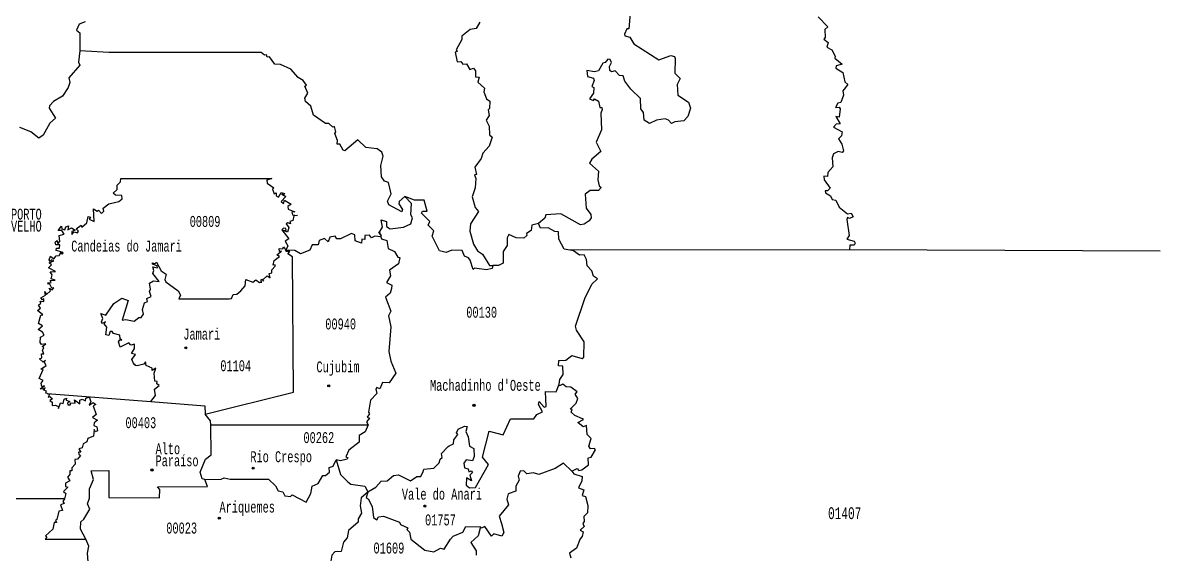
# Model space of a CAD drawing. Header units: millimetres. Extents: x 9851 to 10267, y 23387 to 23778.
# Drawn here: x 9952.17 to 9999.36, y 23624.16 to 23646.28 of the extents above; entities that cross this region are included whole.
import ezdxf
from ezdxf.enums import TextEntityAlignment as Align

# ---------------------------------------------------------------- set-up
doc = ezdxf.new("R2010")
doc.units = ezdxf.units.MM
doc.layers.add('3', color=7, linetype='Continuous')
doc.styles.add('MONOTXT', font='MONOTXT', dxfattribs={"height": 0.2})

# ---------------------------------------------------------------- blocks, each defined once
blk = doc.blocks.new('SEDE')
at = {"layer": '3', "color": 7, "linetype": 'Continuous'}
blk.add_circle((0, 0), 0.00451, dxfattribs=at)

msp = doc.modelspace()

# ---------------------------------------------------------------- linework, layer by layer
at = {"color": 7, "linetype": 'Continuous'}
for p, q in [((9963.116, 23636.816), (9963.116, 23636.816)), ((9986.555, 23636.83), (9974.926, 23636.81)), ((9999.484, 23636.764), (9986.555, 23636.83)), ((9953.182, 23630.846), (9957.498, 23630.512)), ((9959.989, 23629.547), (9966.533, 23629.546)), ((9966.531, 23626.75), (9966.527, 23626.738))]:
    msp.add_line(p, q, dxfattribs=at)
for points in [[(9977.474, 23647.16), (9977.376, 23646.014), (9977.298, 23646.022), (9977.202, 23645.804), (9977.213, 23645.728), (9977.425, 23645.676), (9977.586, 23645.397), (9978.631, 23644.729), (9979.124, 23644.911), (9979.274, 23644.869), (9979.304, 23644.791), (9979.294, 23644.178), (9979.512, 23643.949), (9979.391, 23643.698), (9979.417, 23643.255), (9979.865, 23642.966), (9979.948, 23642.713), (9979.831, 23642.369), (9979.664, 23642.19), (9979.297, 23642.155), (9979.15, 23642.075), (9979.033, 23642.22), (9978.887, 23642.274), (9978.526, 23642.22), (9978.241, 23642.075), (9978.012, 23642.219), (9977.984, 23642.544), (9977.875, 23642.693), (9977.87, 23643.122), (9977.459, 23643.504), (9977.208, 23643.847), (9977.151, 23644.059), (9976.987, 23644.084), (9976.819, 23644.278), (9976.654, 23644.227), (9976.597, 23644.29), (9976.574, 23644.459), (9976.666, 23644.615), (9976.599, 23644.75), (9976.504, 23644.755), (9976.396, 23644.616), (9976.293, 23644.594), (9976.118, 23644.272), (9975.954, 23644.228), (9975.632, 23644.289), (9975.66, 23644.043), (9975.916, 23643.963), (9975.937, 23643.869), (9975.836, 23643.619), (9975.922, 23643.584), (9975.909, 23643.337), (9975.751, 23643.103), (9975.908, 23643.032), (9975.958, 23643.105), (9976.118, 23643.012), (9976.172, 23642.745), (9976.26, 23642.748), (9976.273, 23642.662), (9976.222, 23642.507), (9976.243, 23641.813), (9976.027, 23641.307), (9976.209, 23640.911), (9975.841, 23640.6), (9975.751, 23640.434), (9976.125, 23640.104), (9976.09, 23639.74), (9976.147, 23639.484), (9976.223, 23639.42), (9976.122, 23639.293), (9975.768, 23639.29), (9975.562, 23639.137), (9975.609, 23638.555), (9975.804, 23638.29), (9975.817, 23638.163), (9975.737, 23638.031), (9975.524, 23637.898), (9975.369, 23637.865), (9974.554, 23638.327), (9973.926, 23638.283), (9973.88, 23638.137), (9973.625, 23637.918)], [(9954.766, 23646.31), (9954.523, 23646.22), (9954.402, 23645.965), (9954.542, 23645.849), (9954.55, 23645.104)], [(9985.26, 23646.525), (9985.654, 23646.109), (9985.528, 23645.99), (9985.544, 23645.656), (9985.492, 23645.587), (9985.665, 23645.457), (9985.614, 23645.251), (9985.824, 23645.148), (9985.966, 23644.879), (9985.944, 23644.798), (9986.261, 23644.544), (9985.998, 23644.485), (9985.997, 23644.388), (9986.282, 23644.197), (9986.36, 23643.811), (9986.487, 23643.703), (9986.282, 23643.44), (9986.31, 23643.266), (9986.205, 23642.959), (9986.068, 23642.931), (9985.976, 23642.751), (9986.129, 23642.762), (9986.172, 23642.697), (9986.129, 23642.35), (9985.991, 23642.376), (9986.169, 23642.062), (9986.003, 23642.056), (9985.889, 23641.924), (9986.254, 23641.734), (9986.222, 23641.571), (9986.102, 23641.442), (9986.245, 23641.225), (9986.303, 23640.95), (9986.254, 23640.87), (9986.082, 23640.917), (9985.893, 23640.819), (9985.833, 23640.649), (9985.863, 23640.274), (9985.652, 23640.045), (9985.638, 23639.881), (9985.486, 23639.884), (9985.508, 23639.734), (9985.75, 23639.39), (9985.646, 23639.274), (9985.547, 23639.275), (9985.558, 23639.199), (9985.77, 23639.077), (9985.832, 23638.917), (9985.988, 23638.888), (9986.13, 23638.6), (9986.473, 23638.318), (9986.628, 23638.355), (9986.717, 23638.204), (9986.565, 23638.133), (9986.478, 23638.172), (9986.442, 23638.091), (9986.545, 23637.424), (9986.442, 23637.27), (9986.754, 23637.188), (9986.797, 23637.106), (9986.756, 23637.021), (9986.576, 23637.024), (9986.555, 23636.83)], [(9971.176, 23646.292), (9971.024, 23646.032), (9970.779, 23645.988), (9970.431, 23645.711), (9970.434, 23645.57), (9970.202, 23645.147), (9970.239, 23645.075), (9970.157, 23645.053), (9970.246, 23644.642), (9970.398, 23644.667), (9970.479, 23644.544), (9970.629, 23644.562), (9970.767, 23644.323), (9970.915, 23644.378), (9970.996, 23644.279), (9971.006, 23644.024), (9971.155, 23644.004), (9971.096, 23643.803), (9971.375, 23643.546), (9971.354, 23643.404), (9971.462, 23643.107), (9971.599, 23643.012), (9971.587, 23642.704), (9971.53, 23642.646), (9971.567, 23642.417), (9971.44, 23642.218), (9971.566, 23641.965), (9971.582, 23641.608), (9971.701, 23641.506), (9971.576, 23641.131), (9971.312, 23640.845), (9971.241, 23640.624), (9970.972, 23640.263), (9971.039, 23639.959), (9970.961, 23639.944), (9971.015, 23639.793), (9970.987, 23639.4), (9970.867, 23639.035), (9970.985, 23638.589), (9971.125, 23638.425), (9970.792, 23637.912), (9970.769, 23637.601), (9970.916, 23637.062), (9971.084, 23636.789), (9971.289, 23636.649), (9971.586, 23636.169), (9971.727, 23636.168)], [(9954.55, 23645.104), (9954.493, 23644.636), (9954.54, 23644.501), (9954.087, 23643.981), (9954.133, 23643.785), (9954.058, 23643.579), (9953.823, 23643.213), (9953.456, 23642.995), (9953.287, 23642.811), (9953.272, 23642.718), (9953.53, 23642.302), (9953.292, 23642.095), (9953.022, 23641.589), (9952.845, 23641.464), (9952.504, 23641.735), (9952.05, 23641.908)], [(9968.069, 23639.039), (9967.825, 23638.837), (9967.814, 23638.742), (9967.964, 23638.505), (9967.944, 23638.411), (9967.4, 23638.702), (9967.337, 23638.848), (9967.499, 23639.16), (9967.384, 23639.63), (9967.218, 23639.68), (9967.097, 23639.861), (9967.065, 23640.335), (9967.158, 23640.727), (9967.107, 23640.886), (9966.917, 23641.021), (9966.435, 23641.076), (9966.103, 23641.399), (9965.573, 23640.949), (9965.496, 23640.966), (9965.362, 23641.216), (9965.242, 23641.215), (9965.266, 23641.375), (9965.146, 23641.658), (9965.198, 23641.729), (9965.138, 23641.957), (9965.065, 23641.924), (9964.903, 23642.078), (9964.757, 23642.074), (9964.258, 23642.426), (9964.158, 23642.8), (9963.927, 23642.991), (9963.905, 23643.139), (9964.027, 23643.343), (9963.902, 23643.632), (9963.969, 23643.682), (9963.835, 23643.868), (9963.629, 23643.991), (9963.318, 23644.344), (9962.895, 23644.533), (9962.657, 23644.543), (9962.429, 23644.853), (9962.341, 23644.847), (9962.307, 23644.931), (9962.224, 23644.921), (9962.091, 23645.038), (9955.752, 23645.033), (9954.55, 23645.104)], [(9953.182, 23630.846), (9953.127, 23630.864), (9953.16, 23630.95), (9953.046, 23630.985), (9953.103, 23631.09), (9953, 23631.022), (9952.891, 23631.048), (9953.08, 23631.168), (9952.962, 23631.137), (9952.935, 23631.283), (9953.026, 23631.391), (9952.849, 23631.466), (9953.02, 23631.85), (9952.925, 23631.86), (9953.144, 23632.015), (9953.055, 23632.165), (9953.117, 23632.224), (9953.022, 23632.147), (9952.872, 23632.284), (9952.961, 23632.328), (9952.952, 23632.494), (9953.049, 23632.502), (9952.995, 23632.64), (9953.044, 23632.761), (9952.982, 23632.804), (9953.128, 23632.919), (9952.947, 23632.883), (9952.9, 23632.975), (9952.904, 23633.195), (9953.056, 23633.268), (9952.987, 23633.405), (9952.81, 23633.508), (9952.998, 23633.662), (9952.83, 23633.755), (9952.927, 23634.105), (9953.01, 23634.122), (9952.788, 23634.3), (9952.911, 23634.392), (9952.828, 23634.516), (9952.923, 23634.599), (9952.894, 23634.684), (9953.054, 23634.673), (9953.049, 23634.785), (9952.987, 23634.751), (9952.921, 23634.831), (9953.123, 23634.932), (9953.087, 23635.098), (9953.158, 23634.966), (9953.327, 23635.124), (9953.269, 23635.227), (9953.4, 23635.166), (9953.461, 23635.238), (9953.385, 23635.227), (9953.29, 23635.428), (9953.23, 23635.393), (9953.215, 23635.452), (9953.355, 23635.459), (9953.313, 23635.543), (9953.521, 23635.556), (9953.355, 23635.614), (9953.395, 23635.783), (9953.307, 23635.912), (9953.528, 23635.924), (9953.246, 23636.073), (9953.361, 23636.194), (9953.265, 23636.283), (9953.467, 23636.366), (9953.362, 23636.406), (9953.307, 23636.346), (9953.265, 23636.404), (9953.328, 23636.565), (9953.47, 23636.444), (9953.564, 23636.58), (9953.691, 23636.591), (9953.763, 23636.737), (9953.557, 23636.797), (9953.576, 23636.894), (9953.699, 23636.897), (9953.712, 23637.028), (9953.551, 23637.03), (9953.517, 23637.146), (9953.6, 23637.207), (9953.635, 23637.069), (9953.714, 23637.172), (9953.682, 23637.422), (9953.888, 23637.481), (9953.795, 23637.636), (9953.637, 23637.635), (9953.787, 23637.804), (9953.803, 23637.703), (9953.921, 23637.66), (9953.956, 23637.786), (9954.068, 23637.82), (9954.04, 23637.65), (9954.199, 23637.737), (9954.354, 23637.638), (9954.215, 23637.588), (9954.218, 23637.464), (9954.307, 23637.575), (9954.452, 23637.527), (9954.486, 23637.597), (9954.396, 23637.703), (9954.596, 23637.853), (9954.63, 23637.769), (9954.842, 23637.949), (9954.892, 23638.216), (9954.993, 23638.188), (9954.94, 23638.101), (9955.135, 23638.01), (9955.111, 23638.525), (9955.271, 23638.432), (9955.315, 23638.476), (9955.45, 23638.34), (9955.538, 23638.427), (9955.515, 23638.555), (9955.748, 23638.743), (9956.166, 23638.837), (9956.303, 23638.945), (9956.288, 23639.079), (9956.03, 23639.096), (9955.925, 23639.177), (9956.094, 23639.338), (9956.101, 23639.511), (9956.237, 23639.649), (9956.252, 23639.792), (9962.535, 23639.793), (9962.322, 23639.718), (9962.334, 23639.605), (9962.619, 23639.402), (9962.552, 23639.345), (9962.623, 23639.16), (9962.715, 23639.199), (9962.713, 23639.07), (9962.807, 23639.01), (9962.922, 23639.214), (9963.058, 23639.166), (9963.033, 23639.112), (9962.942, 23639.137), (9963.108, 23639.046), (9962.923, 23638.829), (9963.015, 23638.756), (9963.063, 23638.885), (9963.339, 23638.726), (9963.2, 23638.624), (9963.205, 23638.516), (9963.486, 23638.399), (9963.359, 23638.396), (9963.388, 23638.285), (9963.592, 23638.251), (9963.44, 23638.236), (9963.4, 23638.046), (9963.282, 23638.005), (9963.304, 23637.909), (9963.201, 23637.951), (9963.133, 23637.905), (9963.232, 23637.759), (9963.18, 23637.554), (9963.02, 23637.623), (9963.127, 23637.639), (9963.111, 23637.716), (9963.012, 23637.726), (9962.953, 23637.654), (9963.237, 23637.288), (9963.082, 23637.191), (9963.198, 23636.994), (9963.116, 23636.816)], [(9967.066, 23637.359), (9967.059, 23637.376), (9967.088, 23637.426), (9967.005, 23637.476), (9967.048, 23637.516), (9966.979, 23637.514), (9967.128, 23637.762), (9967.085, 23638.068), (9967.305, 23638.007), (9967.307, 23637.795), (9967.45, 23637.704), (9968.008, 23637.774), (9968.312, 23637.907), (9968.387, 23638.162), (9968.307, 23638.28), (9968.345, 23638.751), (9968.069, 23639.039)], [(9971.727, 23636.168), (9971.698, 23636.051), (9971.456, 23635.992), (9970.966, 23636.064), (9970.905, 23636.011), (9970.787, 23636.389), (9970.718, 23636.496), (9970.544, 23636.561), (9970.447, 23636.8), (9970.014, 23636.811), (9969.777, 23636.707), (9969.508, 23636.78), (9969.207, 23637.4), (9969.269, 23637.613), (9969.04, 23637.846), (9969.107, 23638.003), (9968.752, 23638.354), (9968.799, 23638.428), (9968.991, 23638.427), (9968.874, 23638.891), (9968.471, 23638.891), (9968.069, 23639.039)], [(9973.625, 23637.918), (9973.339, 23637.845), (9973.313, 23637.623), (9973.121, 23637.509), (9973.136, 23637.425), (9973.011, 23637.314), (9972.695, 23637.319), (9972.392, 23637.469), (9972.316, 23637.323), (9972.324, 23637.003), (9972.147, 23636.76), (9972.16, 23636.267), (9971.964, 23636.172), (9971.727, 23636.168)], [(9974.926, 23636.81), (9974.697, 23636.849), (9974.462, 23637.267), (9974.452, 23637.577), (9974.297, 23637.59), (9974.022, 23637.746), (9973.704, 23637.721), (9973.625, 23637.918)], [(9967.066, 23637.359), (9966.812, 23637.394), (9966.671, 23637.324), (9966.591, 23637.437), (9966.405, 23637.428), (9966.403, 23637.251), (9966.277, 23637.267), (9966.266, 23637.108), (9966, 23637.198), (9965.988, 23637.443), (9965.845, 23637.509), (9965.394, 23637.281), (9965.232, 23637.286), (9965.162, 23637.389), (9964.938, 23637.346), (9964.875, 23637.164), (9964.719, 23637.293), (9964.499, 23637.219), (9964.465, 23637.032), (9964.207, 23637.034), (9964.11, 23636.817), (9963.72, 23636.665), (9963.492, 23636.797), (9963.116, 23636.816)], [(9967.066, 23637.359), (9967.097, 23637.279), (9967.317, 23637.219), (9967.367, 23636.882), (9967.64, 23636.759), (9967.773, 23636.515), (9967.86, 23636.499), (9967.793, 23636.248), (9967.42, 23635.985), (9967.469, 23635.743), (9967.306, 23635.469), (9967.517, 23635.354), (9967.506, 23635.217), (9967.456, 23635.021), (9967.26, 23634.849), (9967.477, 23634.277), (9967.38, 23634.084), (9967.48, 23633.623), (9967.403, 23632.6), (9967.478, 23632.199), (9967.682, 23631.698), (9967.415, 23631.292), (9967.138, 23631.305), (9967.026, 23631.04), (9966.894, 23631.104), (9966.86, 23631.023), (9966.894, 23630.842), (9966.638, 23630.565), (9966.547, 23630.075), (9966.592, 23630.006), (9966.49, 23629.869), (9966.587, 23629.817), (9966.475, 23629.666), (9966.533, 23629.546)], [(9957.498, 23630.512), (9957.689, 23630.768), (9957.647, 23631.029), (9957.838, 23631.178), (9957.741, 23631.249), (9957.767, 23631.347), (9957.66, 23631.363), (9957.633, 23631.69), (9957.709, 23631.904), (9957.557, 23631.806), (9957.549, 23631.896), (9957.307, 23632.007), (9957.275, 23632.16), (9957.211, 23632.07), (9956.923, 23631.994), (9956.842, 23632.013), (9956.851, 23632.071), (9956.798, 23632.042), (9956.712, 23632.258), (9956.863, 23632.465), (9956.695, 23632.514), (9956.817, 23632.717), (9956.822, 23632.9), (9956.66, 23632.859), (9956.585, 23632.954), (9956.229, 23632.769), (9956.152, 23632.993), (9956.202, 23633.075), (9956.294, 23633.061), (9956.217, 23633.122), (9956.203, 23633.281), (9955.948, 23633.347), (9955.895, 23633.433), (9955.802, 23633.424), (9955.758, 23633.264), (9955.632, 23633.284), (9955.663, 23633.604), (9955.559, 23633.746), (9955.606, 23633.823), (9955.488, 23633.756), (9955.444, 23633.826), (9955.502, 23633.963), (9955.418, 23634.171), (9955.633, 23634.107), (9955.962, 23634.598), (9956.295, 23634.808), (9956.552, 23634.714), (9956.302, 23633.901), (9956.459, 23633.932), (9956.8, 23633.851), (9956.998, 23634.013), (9957.099, 23634.007), (9957.199, 23634.153), (9957.145, 23634.344), (9957.241, 23634.625), (9957.358, 23634.679), (9957.327, 23634.795), (9957.511, 23634.887), (9957.438, 23635.098), (9957.489, 23635.19), (9957.448, 23635.433), (9957.611, 23635.531), (9957.848, 23635.504), (9957.577, 23635.841), (9957.628, 23635.963), (9957.587, 23636.12), (9957.78, 23636.082), (9957.76, 23636.163), (9957.568, 23636.228), (9957.571, 23636.289), (9957.673, 23636.257), (9957.732, 23636.312), (9957.93, 23635.945), (9958.129, 23635.81), (9958.076, 23635.595), (9958.125, 23635.492), (9958.637, 23635.121), (9958.738, 23634.939), (9958.662, 23634.792), (9960.752, 23634.793), (9960.85, 23634.794), (9960.925, 23634.967), (9961.069, 23634.981), (9961.247, 23635.115), (9961.415, 23635.323), (9961.449, 23635.591), (9961.742, 23635.486), (9961.871, 23635.582), (9962.019, 23635.472), (9962.113, 23635.484), (9962.067, 23635.531), (9962.115, 23635.603), (9962.191, 23635.523), (9962.165, 23635.593), (9962.343, 23635.749), (9962.46, 23635.666), (9962.425, 23635.838), (9962.536, 23635.865), (9962.533, 23635.997), (9962.671, 23636.14), (9962.669, 23636.198), (9962.59, 23636.185), (9962.635, 23636.384), (9962.854, 23636.543), (9962.735, 23636.619), (9962.932, 23636.77), (9962.854, 23636.757), (9962.838, 23636.879), (9962.995, 23636.861), (9963.012, 23636.954), (9963.116, 23636.816)], [(9959.762, 23629.989), (9963.426, 23630.9), (9963.388, 23636.529), (9963.197, 23636.66), (9963.273, 23636.755), (9963.126, 23636.761), (9963.116, 23636.816)], [(9974.481, 23631.235), (9974.51, 23631.432), (9974.644, 23631.639), (9974.639, 23631.98), (9974.449, 23631.998), (9974.474, 23632.226), (9974.761, 23632.236), (9975.016, 23632.427), (9975.442, 23632.305), (9975.506, 23632.356), (9975.525, 23632.995), (9975.205, 23633.476), (9975.167, 23633.645), (9975.555, 23634.799), (9975.839, 23635.393), (9976.072, 23635.623), (9975.913, 23635.735), (9975.836, 23635.948), (9975.642, 23636.16), (9975.62, 23636.427), (9975.522, 23636.611), (9975.327, 23636.606), (9975.074, 23636.786), (9974.926, 23636.81)], [(9966.531, 23626.75), (9966.854, 23626.951), (9967.083, 23627.197), (9967.331, 23627.22), (9967.587, 23627.436), (9967.8, 23627.458), (9968.294, 23627.212), (9968.568, 23627.391), (9968.727, 23627.39), (9968.825, 23627.598), (9968.854, 23627.706), (9969.266, 23627.744), (9969.49, 23627.959), (9969.53, 23628.12), (9969.616, 23628.179), (9969.592, 23628.352), (9969.86, 23628.646), (9969.908, 23628.668), (9970.085, 23628.758), (9970.096, 23628.924), (9970.272, 23629.144), (9970.218, 23629.211), (9970.288, 23629.364), (9970.543, 23629.489), (9970.651, 23629.473), (9970.594, 23629.267), (9970.699, 23629.04), (9970.752, 23628.662), (9970.931, 23628.562), (9970.943, 23628.228), (9970.882, 23628.047), (9970.618, 23628.094), (9970.513, 23627.952), (9970.547, 23627.757), (9970.695, 23627.72), (9970.722, 23627.592), (9970.828, 23627.628), (9970.877, 23627.564), (9970.763, 23627.449), (9970.835, 23627.209), (9970.632, 23627.339), (9970.611, 23627.034), (9970.752, 23626.927), (9971.009, 23626.931), (9971.548, 23627.894), (9971.294, 23628.194), (9971.574, 23629.277), (9972.158, 23629.121), (9972.456, 23629.791), (9973.432, 23629.792), (9973.56, 23629.973), (9973.785, 23630.078), (9973.623, 23630.394), (9973.655, 23630.511), (9973.857, 23630.279), (9973.948, 23630.309), (9973.921, 23630.936), (9974.358, 23630.913), (9974.481, 23631.235)], [(9975.011, 23627.619), (9975.227, 23627.725), (9975.297, 23627.643), (9975.422, 23627.676), (9975.705, 23627.883), (9975.688, 23628.177), (9975.817, 23628.203), (9975.99, 23628.503), (9975.954, 23628.563), (9975.793, 23628.552), (9975.72, 23628.661), (9975.81, 23628.978), (9975.654, 23629.146), (9975.623, 23629.511), (9975.486, 23629.464), (9975.262, 23629.644), (9975.496, 23629.761), (9975.456, 23629.794), (9975.13, 23629.939), (9974.975, 23630.071), (9975.025, 23630.182), (9974.942, 23630.194), (9975.195, 23630.45), (9975.255, 23630.638), (9975.144, 23630.822), (9975.23, 23630.922), (9974.969, 23631.111), (9974.77, 23631.122), (9974.635, 23631.237), (9974.498, 23631.166), (9974.481, 23631.235)], [(9953.182, 23630.846), (9953.282, 23630.81), (9953.224, 23630.693), (9953.295, 23630.719), (9953.413, 23630.627), (9953.302, 23630.563), (9953.4, 23630.482), (9953.398, 23630.343), (9953.536, 23630.361), (9953.647, 23630.307), (9953.664, 23630.22), (9953.737, 23630.453), (9953.85, 23630.427), (9953.896, 23630.609), (9953.987, 23630.657), (9953.971, 23630.569), (9954.125, 23630.52), (9954.033, 23630.456), (9954.048, 23630.371), (9954.157, 23630.38), (9954.16, 23630.456), (9954.354, 23630.442), (9954.329, 23630.586), (9954.547, 23630.422), (9954.538, 23630.567), (9954.641, 23630.612), (9954.781, 23630.541), (9954.801, 23630.647), (9954.931, 23630.691), (9955.005, 23630.518), (9954.934, 23630.356), (9955.104, 23630.47), (9955.21, 23630.394), (9955.094, 23630.341), (9955.225, 23629.968), (9955.076, 23629.846), (9955.279, 23629.737), (9955.141, 23629.624), (9955.128, 23629.516), (9955.249, 23629.459), (9955.276, 23629.288), (9955.179, 23629.254), (9955.145, 23629.343), (9955.117, 23629.067), (9954.878, 23628.974), (9954.84, 23628.837), (9954.678, 23628.749), (9954.644, 23628.582), (9954.506, 23628.551), (9954.59, 23628.411), (9954.496, 23628.41), (9954.503, 23628.321), (9954.575, 23628.273), (9954.454, 23628.115), (9954.343, 23628.096), (9954.352, 23627.903), (9954.215, 23627.752), (9954.207, 23627.628), (9954.134, 23627.627), (9954.135, 23627.474), (9954.033, 23627.361), (9954.13, 23627.219), (9953.948, 23627.117), (9953.952, 23626.98), (9954.043, 23626.953), (9953.866, 23626.774), (9953.965, 23626.682), (9953.905, 23626.467)], [(9957.498, 23630.512), (9959.745, 23630.332), (9959.762, 23629.989)], [(9959.989, 23629.547), (9959.977, 23629.716), (9959.762, 23629.989)], [(9959.742, 23627.271), (9959.631, 23627.292), (9959.557, 23627.568), (9959.77, 23628.114), (9960.004, 23628.301), (9959.989, 23629.547)], [(9966.533, 23629.546), (9966.416, 23629.255), (9966.159, 23629.097), (9966.165, 23628.82), (9965.732, 23628.486), (9965.609, 23628.213), (9965.688, 23628.173), (9965.66, 23628.114), (9965.387, 23628.049), (9965.21, 23628.089)], [(9959.742, 23627.271), (9960.417, 23627.278), (9960.552, 23627.337), (9960.794, 23627.277), (9962.388, 23627.286), (9962.686, 23627.003), (9962.794, 23626.792), (9962.988, 23626.75), (9963.069, 23626.587), (9963.308, 23626.565), (9963.381, 23626.637), (9963.954, 23626.32), (9964.15, 23626.684), (9964.211, 23626.988), (9964.459, 23627.105), (9964.656, 23627.437), (9964.766, 23627.431), (9964.928, 23627.57), (9964.912, 23627.762), (9965.084, 23627.827), (9965.21, 23628.089)], [(9965.21, 23628.089), (9965.393, 23627.474), (9965.687, 23627.175), (9965.811, 23627.071), (9966.399, 23626.991), (9966.531, 23626.75)], [(9975.011, 23627.619), (9974.657, 23627.953), (9974.317, 23627.732), (9973.636, 23627.481), (9973.416, 23627.54), (9973.144, 23627.511), (9973.012, 23627.626), (9972.855, 23627.611), (9972.774, 23627.413), (9972.816, 23627.247), (9972.679, 23626.998), (9972.685, 23626.789), (9972.355, 23626.67), (9972.31, 23626.453), (9972.369, 23626.212), (9971.991, 23625.748), (9972.091, 23625.442), (9972.176, 23625.061), (9972.102, 23624.915), (9971.765, 23625.014), (9971.667, 23624.905), (9971.386, 23625.318), (9971.252, 23625.244), (9971.213, 23625.301)], [(9954.788, 23624.793), (9954.577, 23625.209), (9954.588, 23625.507), (9954.718, 23625.625), (9954.966, 23626.03), (9954.867, 23626.263), (9954.952, 23626.496), (9954.951, 23626.888), (9955.108, 23627.27), (9955.022, 23627.637), (9955.757, 23627.644), (9955.748, 23626.521), (9957.854, 23626.513), (9957.873, 23626.86), (9957.782, 23626.967), (9959.862, 23626.973), (9959.742, 23627.271)], [(9975.011, 23627.619), (9975.09, 23627.503), (9975.442, 23627.397), (9975.431, 23627.217), (9975.284, 23626.921), (9975.508, 23626.839), (9975.436, 23626.599), (9975.575, 23626.566), (9975.678, 23626.186), (9975.665, 23625.88), (9975.508, 23625.731), (9975.526, 23625.516), (9975.47, 23625.436), (9975.527, 23625.321), (9975.363, 23625.156), (9975.478, 23625.092), (9975.445, 23624.898), (9975.356, 23624.801), (9975.199, 23624.407), (9974.914, 23624.201), (9974.97, 23624.004)], [(9953.905, 23626.467), (9948.11, 23626.462), (9947.992, 23626.377), (9947.768, 23626.628), (9947.624, 23626.675), (9947.752, 23626.356), (9947.61, 23626.285), (9947.5, 23626.102), (9947.531, 23626.027), (9947.467, 23625.954), (9947.542, 23625.836), (9947.494, 23625.527), (9947.265, 23625.107), (9947.317, 23624.793)], [(9966.527, 23626.738), (9966.252, 23626.508), (9966.205, 23626.171), (9966.26, 23625.864), (9966.124, 23625.638), (9966.127, 23625.491), (9965.715, 23625.147), (9965.663, 23624.843), (9965.515, 23624.669), (9965.415, 23624.275), (9965.157, 23624.257), (9965.032, 23624.118), (9964.989, 23623.865), (9965.077, 23623.805), (9964.893, 23623.709), (9964.957, 23623.503), (9964.85, 23623.275), (9964.827, 23622.96), (9964.637, 23622.815), (9964.132, 23621.857)], [(9966.527, 23626.738), (9966.45, 23626.524), (9966.542, 23626.468), (9966.705, 23626.151), (9966.756, 23625.684), (9966.897, 23625.595), (9966.97, 23625.717), (9967.169, 23625.74), (9967.837, 23625.496), (9967.885, 23625.398), (9968.187, 23625.255), (9968.143, 23625.183), (9968.261, 23625.073), (9968.315, 23624.792), (9968.901, 23624.323), (9969.27, 23624.254), (9969.553, 23624.414), (9969.694, 23624.377), (9969.965, 23624.79), (9970.071, 23624.908), (9970.479, 23625.072), (9970.594, 23625.309), (9971.213, 23625.301)], [(9953.905, 23626.467), (9953.84, 23626.361), (9953.897, 23626.268), (9953.743, 23626.213), (9953.826, 23625.984), (9953.672, 23625.951), (9953.593, 23625.605), (9953.526, 23625.579), (9953.575, 23625.485), (9953.475, 23625.479), (9953.423, 23625.198), (9953.11, 23624.924), (9953.173, 23624.857), (9953.098, 23624.793), (9954.788, 23624.793)], [(9971.213, 23625.301), (9971.113, 23624.928), (9970.809, 23624.65), (9971.033, 23624.299), (9971.031, 23624.121)], [(9954.891, 23623.838), (9954.861, 23624.209), (9954.924, 23624.496), (9954.788, 23624.793)]]:
    msp.add_lwpolyline(points, dxfattribs=at)
for p in [(9953.797, 23636.696), (9958.955, 23632.746), (9964.899, 23631.166), (9970.938, 23630.355), (9957.544, 23627.663), (9961.755, 23627.743), (9968.897, 23626.163), (9960.344, 23625.66)]:
    msp.add_point(p, dxfattribs=at)

# ---------------------------------------------------------------- block references
at = {"color": 7, "linetype": 'Continuous', "zscale": 10}
for p, xscale, yscale, rotation in [((9953.797, 23636.696), 10, 10, 357.968123222134), ((9958.955, 23632.746), 9.999979856302273, 9.999979856302273, 357.9942820774722), ((9964.899, 23631.166), 10.000018463575, 10.000018463575, 358.0973361993658), ((9970.938, 23630.355), 9.99998469273633, 9.99998469273633, 358.2195896867304), ((9957.544, 23627.663), 10, 10, 357.8381005444592), ((9961.755, 23627.743), 10.00001922045769, 10.00001922045769, 357.9427643792083), ((9968.897, 23626.163), 10, 10, 358.0781102573787), ((9960.344, 23625.66), 10, 10, 357.8583934651566)]:
    msp.add_blockref('SEDE', p, dxfattribs=dict(at, xscale=xscale, yscale=yscale, rotation=rotation))

# ---------------------------------------------------------------- texts
at = {"color": 7, "linetype": 'Continuous', "style": 'MONOTXT'}
for s, height, rotation, width, p in [('PORTO ', 0.4537, 359.9997, 0.650004, (9951.683, 23638.082)), ('VELHO', 0.4537, 359.9997, 0.650004, (9951.683, 23637.583)), ('00809', 0.4543, 0, 0.650001, (9959.115, 23637.779)), ('Candeias do Jamari', 0.45448, 0, 0.649999, (9954.188, 23636.754)), ('00130', 0.4548, 360, 0.649999, (9970.62, 23634.001)), ('01104', 0.4549, 0, 0.649997, (9960.389, 23631.774)), ("Machadinho d'Oeste", 0.45459, 0.0044, 0.649997, (9969.111, 23630.96)), ('00403', 0.4554, 0, 0.649997, (9956.442, 23629.404)), ('Alto ', 0.4543, 359.999, 0.649998, (9957.695, 23628.322)), ('Para%%237so', 0.45432, 359.999, 0.649998, (9957.695, 23627.822)), ('01757', 0.456, 0, 0.649998, (9968.904, 23625.36)), ('01609', 0.4561, 360, 0.65, (9966.759, 23624.189))]:
    msp.add_text(s, height=height, rotation=rotation, dxfattribs=dict(at, width=width)).set_placement(p)
for s, height, width, p in [('Jamari', 0.4549, 0.649998, (9958.85, 23633.091)), ('00940', 0.4549, 0.649998, (9964.755, 23633.513)), ('00262', 0.4555, 0.65, (9963.846, 23628.785)), ('Rio Crespo', 0.4556, 0.649999, (9961.638, 23627.99)), ('Ariquemes', 0.4559, 0.650002, (9960.352, 23625.896)), ('00023', 0.4559, 0.649999, (9958.14, 23625.022))]:
    msp.add_text(s, height=height, dxfattribs=dict(at, width=width)).set_placement(p)
at = {"color": 7, "linetype": 'Continuous', "style": 'MONOTXT', "width": 0.65}
msp.add_text('Cujubim', height=0.455, rotation=0, dxfattribs=at).set_placement((9964.386, 23632.184), align=Align.TOP_LEFT)
at = {"color": 7, "linetype": 'Continuous', "style": 'MONOTXT', "width": 0.649997}
msp.add_text('Vale do Anari', height=0.45575, dxfattribs=at).set_placement((9967.94, 23626.888), align=Align.TOP_LEFT)
at = {"color": 7, "linetype": 'Continuous', "style": 'MONOTXT', "width": 0.650001}
msp.add_text('01407', height=0.4924, dxfattribs=at).set_placement((9986.359, 23625.868), align=Align.MIDDLE)

doc.saveas('drawing.dxf')
